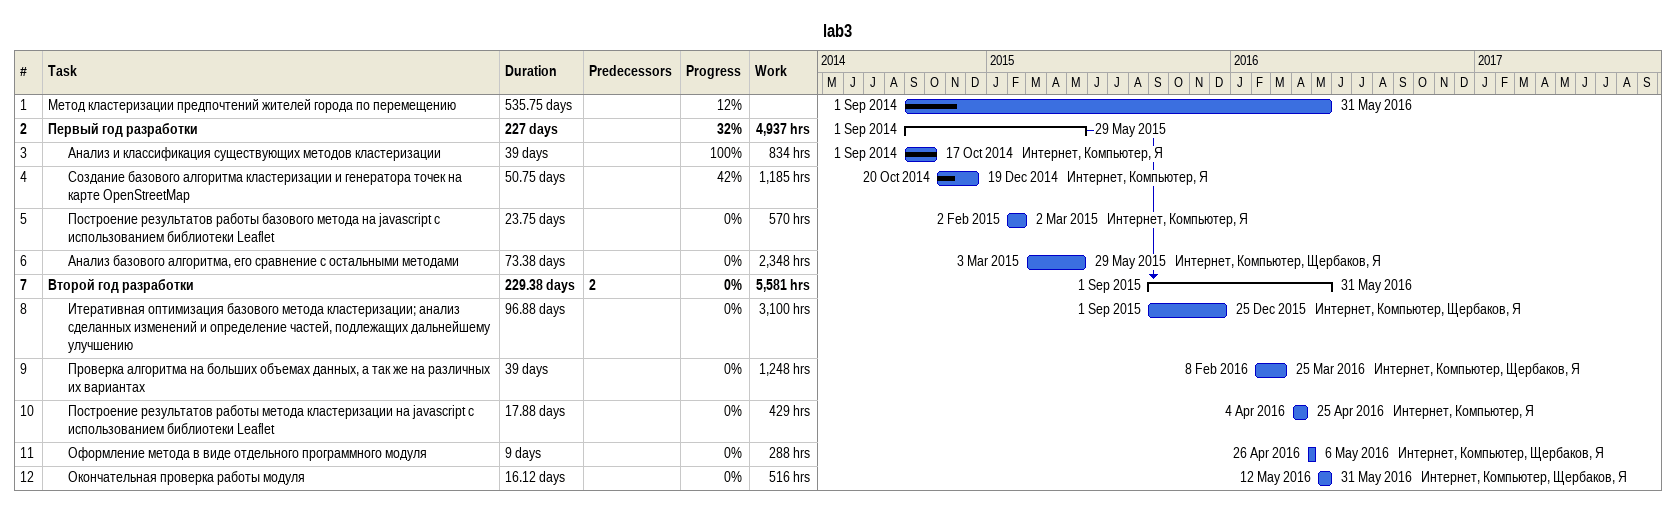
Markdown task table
lab3

| ID | Level | Task | Duration | Start | Finish | Predecessors | Resources | % complete | Work (h) |
|---|---|---|---|---|---|---|---|---|---|
| 1 | 1 | Метод кластеризации предпочтений жителей города по перемещению | 535.75d | 2014-09-01 | 2016-05-31 |  |  | 12 |  |
| 2 | 1 | **Первый год разработки** | 227d | 2014-09-01 | 2015-05-29 |  |  | 32 | 4937 |
| 3 | 2 | Анализ и классификация существующих методов кластеризации | 39d | 2014-09-01 | 2014-10-17 |  | Интернет, Компьютер, Я | 100 | 834 |
| 4 | 2 | Создание базового алгоритма кластеризации и генератора точек на карте OpenStreetMap | 50.75d | 2014-10-20 | 2014-12-19 |  | Интернет, Компьютер, Я | 42 | 1185 |
| 5 | 2 | Построение результатов работы базового метода на javascript с использованием библиотеки Leaflet | 23.75d | 2015-02-02 | 2015-03-02 |  | Интернет, Компьютер, Я | 0 | 570 |
| 6 | 2 | Анализ базового алгоритма, его сравнение с остальными методами | 73.38d | 2015-03-03 | 2015-05-29 |  | Интернет, Компьютер, Щербаков, Я | 0 | 2348 |
| 7 | 1 | **Второй год разработки** | 229.38d | 2015-09-01 | 2016-05-31 | 2 |  | 0 | 5581 |
| 8 | 2 | Итеративная оптимизация базового метода кластеризации; анализ сделанных изменений и определение частей, подлежащих дальнейшему улучшению | 96.88d | 2015-09-01 | 2015-12-25 |  | Интернет, Компьютер, Щербаков, Я | 0 | 3100 |
| 9 | 2 | Проверка алгоритма на больших объемах данных, а так же на различных их вариантах | 39d | 2016-02-08 | 2016-03-25 |  | Интернет, Компьютер, Щербаков, Я | 0 | 1248 |
| 10 | 2 | Построение результатов работы метода кластеризации на javascript с использованием библиотеки Leaflet | 17.88d | 2016-04-04 | 2016-04-25 |  | Интернет, Компьютер, Я | 0 | 429 |
| 11 | 2 | Оформление метода в виде отдельного программного модуля | 9d | 2016-04-26 | 2016-05-06 |  | Интернет, Компьютер, Щербаков, Я | 0 | 288 |
| 12 | 2 | Окончательная проверка работы модуля | 16.12d | 2016-05-12 | 2016-05-31 |  | Интернет, Компьютер, Щербаков, Я | 0 | 516 |
